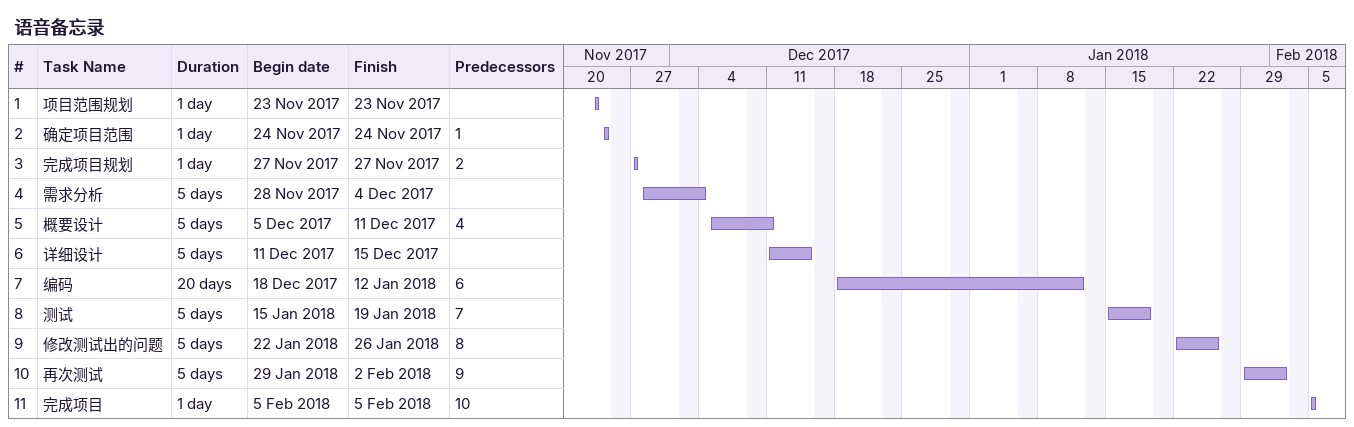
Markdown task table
语音备忘录

| ID | Task | Duration | Start | Finish | Predecessors |
|---|---|---|---|---|---|
| 1 | 项目范围规划 | 1d | 2017-11-23 | 2017-11-23 |  |
| 2 | 确定项目范围 | 1d | 2017-11-24 | 2017-11-24 | 1 |
| 3 | 完成项目规划 | 1d | 2017-11-27 | 2017-11-27 | 2 |
| 4 | 需求分析 | 5d | 2017-11-28 | 2017-12-04 |  |
| 5 | 概要设计 | 5d | 2017-12-05 | 2017-12-11 | 4 |
| 6 | 详细设计 | 5d | 2017-12-11 | 2017-12-15 |  |
| 7 | 编码 | 20d | 2017-12-18 | 2018-01-12 | 6 |
| 8 | 测试 | 5d | 2018-01-15 | 2018-01-19 | 7 |
| 9 | 修改测试出的问题 | 5d | 2018-01-22 | 2018-01-26 | 8 |
| 10 | 再次测试 | 5d | 2018-01-29 | 2018-02-02 | 9 |
| 11 | 完成项目 | 1d | 2018-02-05 | 2018-02-05 | 10 |
